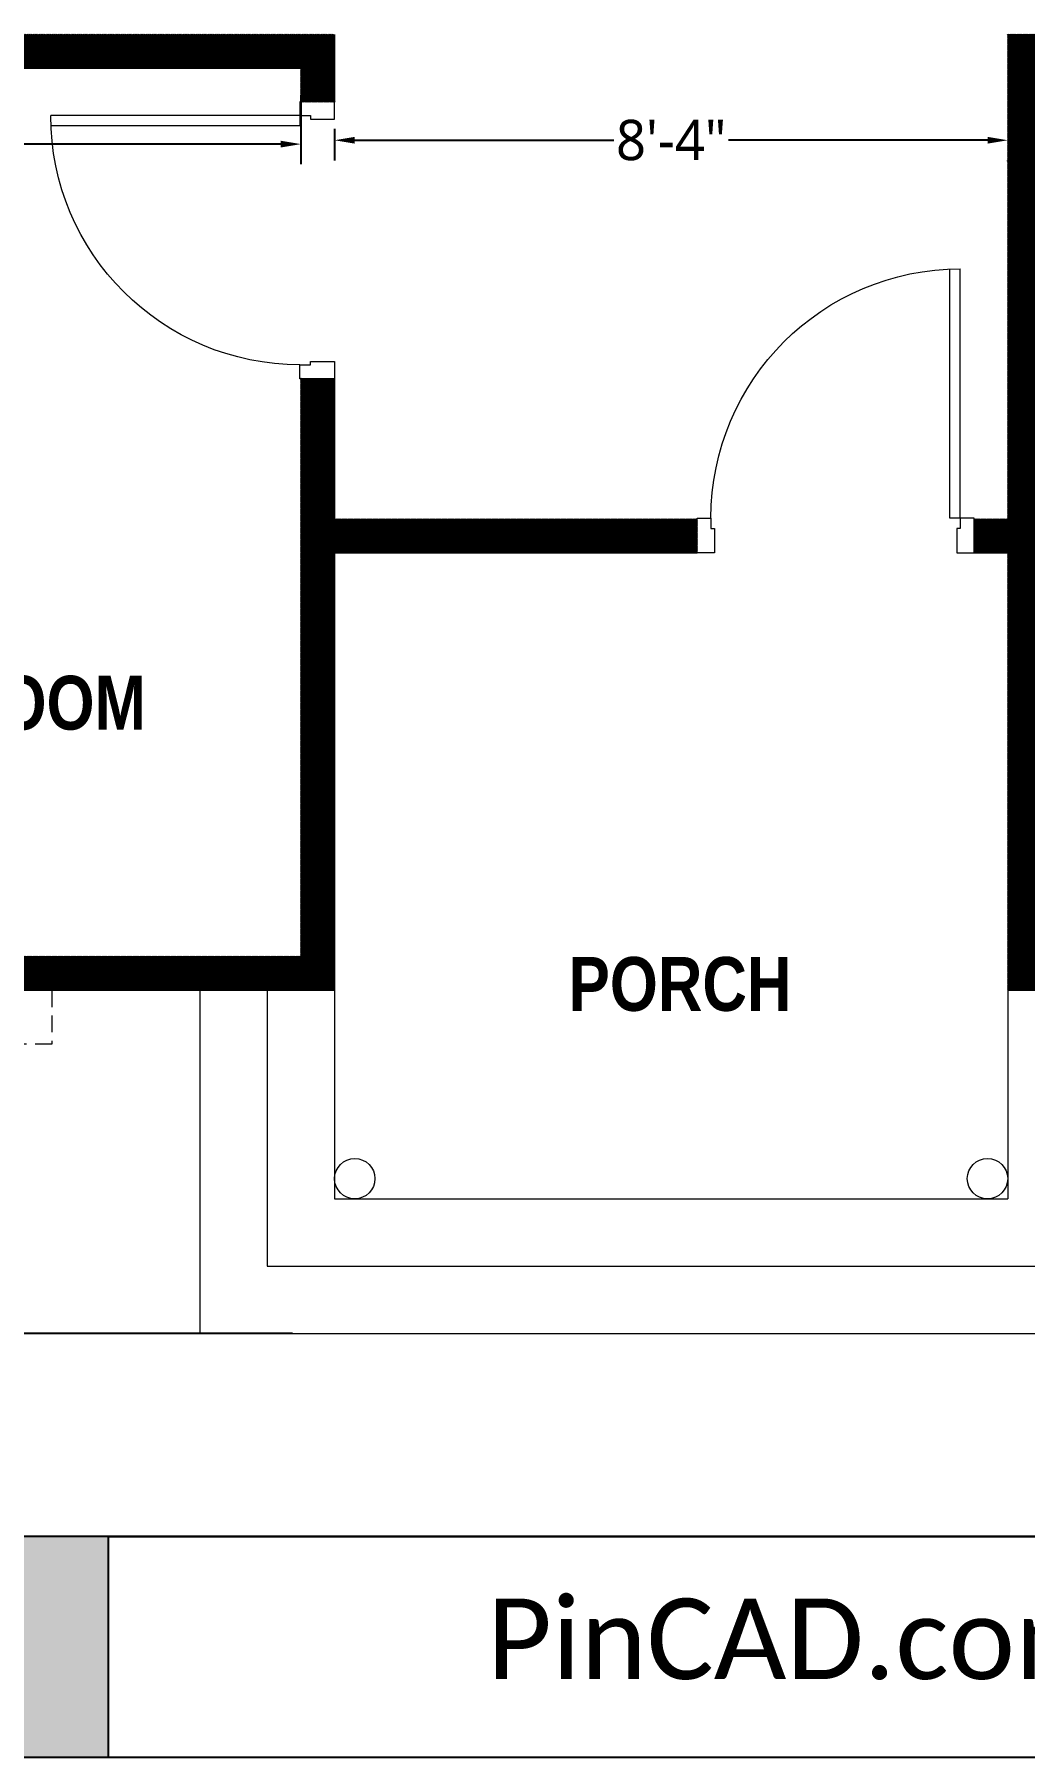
# Model space of a CAD drawing. Header units: feet. Extents: x 36275 to 37218, y -947 to -334.
# Drawn here: x 36626.7 to 36773.8, y -946.9 to -690.9 of the extents above; entities that cross this region are included whole.
import ezdxf

# ---------------------------------------------------------------- set-up
doc = ezdxf.new("R2010")
doc.units = ezdxf.units.FT
doc.header["$MEASUREMENT"] = 0
doc.header["$PDMODE"] = 35
doc.linetypes.add('HIDDEN', pattern=[0.375, 0.25, -0.125])
for name, color, linetype, lineweight in [('DOOR', 1, 'Continuous', 15), ('SLAB LINE', 50, 'Continuous', 30), ('stair', 252, 'Continuous', 20), ('text', 6, 'Continuous', 25), ('wall', 7, 'Continuous', 40), ('window', 116, 'Continuous', 20)]:
    doc.layers.add(name, color=color, linetype=linetype, lineweight=lineweight)
doc.layers.add('hatch', color=252, linetype='Continuous')
doc.layers.add('PinCAD.com', color=7, linetype='Continuous')
doc.styles.add('iso', font='iso.shx')
doc.styles.add('plan', font='trebuc.ttf')
doc.styles.get("Standard").update_dxf_attribs({"font": 'swisscb.ttf'})
doc.dimstyles.new('WORKING', dxfattribs={"dimtxt": 6, "dimasz": 3, "dimexe": 3, "dimexo": 4, "dimgap": 1, "dimtad": 0, "dimdec": 3, "dimzin": 3, "dimdsep": 46, "dimlunit": 4, "dimtxsty": 'plan', "dimcen": 0.09, "dimclrd": 256, "dimclre": 256, "dimclrt": 7, "dimadec": 0, "dimazin": 0, "dimtfac": 1, "dimtdec": 3, "dimtmove": 1, "dimatfit": 3, "dimfxl": 12, "dimtolj": 1, "dimtzin": 0, "dimlwd": -1, "dimlwe": -1, "dimarcsym": 0})
pattern_1 = [(45, (0, 0), (-0.08838834764831845, 0.08838834764831845), [])]

# ---------------------------------------------------------------- blocks, each defined once
blk = doc.blocks.new('DOOR40')
at = {"layer": 'DOOR'}
for p, q in [((2, 5), (2, 40.99999999999977)), ((3.5, 5), (3.500000000003638, 40.96873642484502)), ((2, 5), (3.5, 5))]:
    blk.add_line(p, q, dxfattribs=at)
for points in [[(2, 5), (2, 3.5), (2.5, 3.5), (2.5, 0), (0, 0), (0, 5), (2, 5)], [(38, 5), (38, 3.5), (37.5, 3.5), (37.5, 0), (40, 0), (40, 5), (38, 5)]]:
    blk.add_lwpolyline(points, dxfattribs=at)
blk.add_arc((2, 5), 36, 0, 90, dxfattribs=at)
blk = doc.blocks.new('*D9')
at = {"layer": 'Defpoints', "color": 0, "lineweight": 0, "transparency": 16777216}
for p in [(36535.06845964176, -423.9395204819275), (36493.79485159284, -883.9395204819278), (36669.06845964176, -883.9395204819277)]:
    blk.add_point(p, dxfattribs=at)
at = {"layer": 'hatch', "transparency": 16777216}
for p, q in [((36531.06845964176, -423.9395204819275), (36490.79485159284, -423.9395204819275)), ((36493.79485159284, -426.9395204819275), (36493.79485159284, -643.2869952294024)), ((36493.79485159284, -880.9395204819278), (36493.79485159284, -664.5920457344529)), ((36665.06845964176, -883.9395204819277), (36490.79485159284, -883.9395204819278))]:
    blk.add_line(p, q, dxfattribs=at)
at = {"layer": 'hatch', "lineweight": 0, "transparency": 16777216}
for points in [[(36493.29485159284, -426.9395204819275), (36494.29485159284, -426.9395204819275), (36493.79485159284, -423.9395204819275)], [(36493.29485159284, -880.9395204819278), (36494.29485159284, -880.9395204819278), (36493.79485159284, -883.9395204819278)]]:
    blk.add_solid(points, dxfattribs=at)
at = {"layer": 'hatch', "color": 7, "lineweight": 0, "transparency": 16777216, "insert": (36493.79485159284, -653.9395204819378), "char_height": 6, "attachment_point": 5, "rotation": 90, "style": 'plan'}
blk.add_mtext('\\A1;38\'-4"', dxfattribs=at)
blk = doc.blocks.new('*D11')
at = {"layer": 'Defpoints', "color": 0, "lineweight": 0, "transparency": 16777216}
for p in [(36671.31314333927, -700.9395204819266), (36771.31314333927, -705.7869782690104), (36671.31314333927, -706.6579644240555)]:
    blk.add_point(p, dxfattribs=at)
at = {"layer": 'hatch', "transparency": 16777216}
for p, q in [((36671.31314333927, -704.9395204819266), (36671.31314333927, -709.6579644240555)), ((36674.31314333927, -706.6579644240555), (36712.78991101604, -706.6579644240555)), ((36768.31314333927, -706.6579644240555), (36729.8363756625, -706.6579644240555)), ((36771.31314333927, -709.7869782690104), (36771.31314333927, -709.6579644240555))]:
    blk.add_line(p, q, dxfattribs=at)
at = {"layer": 'hatch', "lineweight": 0, "transparency": 16777216}
for points in [[(36674.31314333927, -706.1579644240555), (36674.31314333927, -707.1579644240555), (36671.31314333927, -706.6579644240555)], [(36768.31314333927, -706.1579644240555), (36768.31314333927, -707.1579644240555), (36771.31314333927, -706.6579644240555)]]:
    blk.add_solid(points, dxfattribs=at)
at = {"layer": 'hatch', "color": 7, "lineweight": 0, "transparency": 16777216, "insert": (36721.31314333927, -706.6579644240555), "char_height": 6, "attachment_point": 5, "style": 'plan'}
blk.add_mtext('\\A1;8\'-4"', dxfattribs=at)
blk = doc.blocks.new('*D12')
at = {"layer": 'Defpoints', "color": 0, "lineweight": 0, "transparency": 16777216}
for p in [(36522.31314333928, -695.9395204819273), (36666.31314333927, -695.9395204819268), (36522.31314333928, -707.2286382051534)]:
    blk.add_point(p, dxfattribs=at)
at = {"layer": 'hatch', "transparency": 16777216}
for p, q in [((36522.31314333928, -699.9395204819273), (36522.31314333928, -710.2286382051534)), ((36666.31314333927, -699.9395204819268), (36666.31314333927, -710.2286382051534)), ((36525.31314333928, -707.2286382051534), (36583.84445647059, -707.2286382051534)), ((36663.31314333927, -707.2286382051534), (36604.78183020796, -707.2286382051534))]:
    blk.add_line(p, q, dxfattribs=at)
at = {"layer": 'hatch', "lineweight": 0, "transparency": 16777216}
for points in [[(36525.31314333928, -706.7286382051534), (36525.31314333928, -707.7286382051534), (36522.31314333928, -707.2286382051534)], [(36663.31314333927, -706.7286382051534), (36663.31314333927, -707.7286382051534), (36666.31314333927, -707.2286382051534)]]:
    blk.add_solid(points, dxfattribs=at)
at = {"layer": 'hatch', "color": 7, "lineweight": 0, "transparency": 16777216, "insert": (36594.31314333928, -707.2286382051534), "char_height": 6, "attachment_point": 5, "style": 'plan'}
blk.add_mtext('\\A1;12\'-0"', dxfattribs=at)

msp = doc.modelspace()

# ---------------------------------------------------------------- hatches: boundary and pattern name
at = {"layer": 'PinCAD.com'}
h = msp.add_hatch(color=8, dxfattribs=at)
h.dxf.hatch_style = 1
h.paths.add_polyline_path([(37185.64769307408, -367.0631018517267), (37185.64769307408, -914.0938615823969), (36848.04717920101, -914.0938615823969), (36848.04717920101, -946.9454245496473), (37218.49925604133, -946.9454245496474), (37218.49925604133, -334.2115388844763), (36917.71697500041, -334.2115388844763), (36917.71697500041, -367.0631018517267)])
h.paths.add_polyline_path([(36591.25322603569, -367.0631018517267), (36591.25322603569, -334.2115388844763), (36274.56039979382, -334.2115388844763), (36274.56039979382, -946.9454245496472), (36637.7119271899, -946.9454245496473), (36637.7119271899, -914.0938615823969), (36307.41196276107, -914.0938615823969), (36307.41196276107, -367.0631018517267)])
at = {"layer": 'SLAB LINE'}
h = msp.add_hatch(dxfattribs=at)
h.set_pattern_fill('ANSI31', color=8)
h.set_pattern_definition(pattern_1)
h.paths.add_polyline_path([(36653.31314333927, -637.9395204819309), (36633.31314333927, -637.9395204819309), (36522.31314333927, -637.9395204819273), (36522.31314333927, -625.939520481927), (36517.31314333927, -625.939520481927), (36517.31314333927, -731.9395204819273), (36522.31314333928, -731.9395204819273), (36522.31314333928, -695.939520481927), (36666.31314333927, -695.9395204819268), (36666.31314333927, -700.9395204819268), (36671.31314333927, -700.9395204819268), (36671.31314333927, -690.9395204819268), (36623.31314333927, -690.9395204819266), (36623.31314333927, -685.939520481927), (36619.45600048213, -685.939520481927), (36618.31314333927, -685.939520481927), (36618.31314333927, -690.939520481927), (36522.31314333928, -690.939520481927), (36522.31314333928, -642.9395204819273), (36618.31314333927, -642.9395204819275), (36618.31314333927, -655.0823776247885), (36623.31314333927, -655.0823776247885), (36623.31314333927, -642.9395204819275), (36653.31314333927, -642.9395204819275)])
h.paths.add_polyline_path([(36671.31314333927, -742.0823776247839), (36666.31314333927, -742.0823776247839), (36666.31314333927, -827.939520481927), (36624.31314333927, -827.939520481927), (36624.31314333927, -832.9395204819273), (36671.31314333927, -832.9395204819273), (36671.31314333927, -767.9395204819277), (36725.17028619641, -767.9395204819275), (36725.17028619641, -762.9395204819275), (36671.31314333927, -762.9395204819277)])
h.paths.add_polyline_path([(36564.31314333927, -827.939520481927), (36522.31314333927, -827.939520481927), (36522.31314333928, -791.9395204819273), (36517.31314333927, -791.9395204819273), (36517.31314333927, -832.9395204819273), (36564.31314333927, -832.9395204819273)])
h = msp.add_hatch(dxfattribs=at)
h.set_pattern_fill('ANSI31', color=8)
h.set_pattern_definition(pattern_1)
h.paths.add_polyline_path([(36925.31314333927, -625.939520481927), (36920.31314333927, -625.939520481927), (36920.31314333927, -637.939520481927), (36836.31314333927, -637.9395204819273), (36836.31314333927, -632.9395204819273), (36831.31314333927, -632.9395204819273), (36831.31314333927, -655.0823776247887), (36835.17028619641, -655.0823776247887), (36836.31314333927, -655.0823776247887), (36836.31314333927, -642.9395204819273), (36920.31314333927, -642.939520481927), (36920.31314333928, -690.9395204819273), (36836.31314333927, -690.9395204819273), (36836.31314333927, -685.9395204819273), (36831.31314333927, -685.9395204819273), (36831.31314333927, -690.9395204819273), (36822.45600048213, -690.9395204819273), (36822.45600048213, -695.9395204819273), (36920.31314333927, -695.9395204819275), (36920.31314333928, -731.9395204819277), (36925.31314333927, -731.9395204819277)])
h.paths.add_polyline_path([(36776.31314333927, -695.9395204819273), (36781.31314333927, -695.9395204819273), (36781.31314333927, -690.9395204819273), (36771.31314333927, -690.9395204819273), (36771.31314333927, -762.9395204819273), (36766.31314333927, -762.9395204819273), (36766.31314333927, -767.9395204819273), (36771.31314333927, -767.9395204819273), (36771.31314333927, -832.9395204819273), (36818.31314333927, -832.9395204819273), (36818.31314333927, -827.9395204819273), (36776.31314333927, -827.9395204819273)])
h.paths.add_polyline_path([(36925.31314333927, -791.9395204819277), (36920.31314333928, -791.9395204819277), (36920.31314333928, -827.9395204819275), (36878.31314333927, -827.9395204819275), (36878.31314333927, -832.9395204819273), (36925.31314333927, -832.9395204819273)])

# ---------------------------------------------------------------- linework, layer by layer
at = {"layer": 'DOOR', "lineweight": 0}
for centre in [(36674.31314333927, -860.9395204819273), (36768.31314333927, -860.9395204819273)]:
    msp.add_circle(centre, 3, dxfattribs=at)
at = {"layer": 'PinCAD.com'}
for points in [[(36274.56039979382, -334.2115388844763), (37218.49925604133, -334.2115388844763), (37218.49925604133, -946.9454245496473), (36274.56039979382, -946.9454245496473)], [(36307.41196276107, -367.0631018517267), (37185.64769307408, -367.0631018517267), (37185.64769307408, -914.0938615823969), (36307.41196276107, -914.0938615823969)], [(36637.7119271899, -914.0938615823969), (36848.04717920101, -914.0938615823969), (36848.04717920101, -946.9454245496473), (36637.7119271899, -946.9454245496473)], [(36637.7119271899, -914.0938615823969), (36848.04717920101, -914.0938615823969), (36848.04717920101, -946.9454245496473), (36637.7119271899, -946.9454245496473)]]:
    msp.add_lwpolyline(points, close=True, dxfattribs=at)
at = {"layer": 'stair', "lineweight": 0, "ltscale": 2}
for p, q in [((36651.31314333927, -832.9395204819273), (36651.31314333927, -883.9395204819273)), ((36661.31314333927, -832.9395204819273), (36661.31314333927, -873.9395204819273)), ((36671.31314333927, -832.9395204819273), (36671.31314333927, -863.9395204819273)), ((36771.31314333927, -832.9395204819273), (36771.31314333927, -863.9395204819273)), ((36671.31314333927, -863.9395204819273), (36771.31314333927, -863.9395204819273)), ((36661.31314333927, -873.9395204819273), (36781.31314333927, -873.9395204819273)), ((36651.31314333927, -883.9395204819273), (36791.31314333927, -883.9395204819273))]:
    msp.add_line(p, q, dxfattribs=at)
at = {"layer": 'wall', "lineweight": 0}
for p, q in [((36671.31314333927, -690.9395204819268), (36671.31314333927, -700.9395204819266)), ((36771.31314333927, -690.9395204819273), (36771.31314333927, -762.9395204819275)), ((36771.31314333927, -690.9395204819273), (36781.31314333927, -690.9395204819273)), ((36522.31314333928, -695.939520481927), (36666.31314333927, -695.9395204819268)), ((36666.31314333927, -695.9395204819268), (36666.31314333927, -700.939520481923)), ((36671.31314333927, -700.9395204819268), (36666.31314333927, -700.9395204819232)), ((36666.31314333927, -742.0823776247853), (36666.31314333927, -827.939520481927)), ((36671.31314333927, -742.0823776247855), (36666.31314333927, -742.0823776247855)), ((36671.31314333927, -742.0823776247853), (36671.31314333927, -762.939520481928)), ((36671.31314333927, -762.9395204819277), (36725.17028619641, -762.9395204819275)), ((36725.17028619641, -767.9395204819273), (36725.17028619641, -762.9395204819273)), ((36766.31314333927, -762.9395204819273), (36771.31314333927, -762.9395204819273)), ((36766.31314333927, -767.9395204819273), (36766.31314333927, -762.9395204819273)), ((36671.31314333927, -767.939520481928), (36671.31314333927, -832.9395204819273)), ((36671.31314333927, -767.9395204819277), (36725.17028619641, -767.9395204819275)), ((36766.31314333927, -767.9395204819273), (36771.31314333927, -767.9395204819273)), ((36771.31314333927, -767.9395204819275), (36771.31314333927, -832.9395204819273)), ((36522.31314333927, -827.939520481927), (36666.31314333927, -827.939520481927)), ((36517.31314333927, -832.9395204819273), (36671.31314333927, -832.9395204819273)), ((36771.31314333927, -832.9395204819273), (36925.31314333927, -832.9395204819273))]:
    msp.add_line(p, q, dxfattribs=at)
at = {"layer": 'window', "linetype": 'HIDDEN', "ltscale": 10}
for p, q in [((36629.31314333927, -832.9395204819205), (36629.31314333927, -840.9395204819205)), ((36629.31314333927, -840.9395204819205), (36559.31314333927, -840.9395204819277))]:
    msp.add_line(p, q, dxfattribs=at)

# ---------------------------------------------------------------- block references
at = {"layer": 'DOOR', "lineweight": 0, "xscale": -1.028571428571428, "yscale": 1.028571428571428, "zscale": 1.028571428571428, "rotation": 90}
msp.add_blockref('DOOR40', (36671.31314333927, -700.9395204819268), dxfattribs=at)
at = {"layer": 'DOOR', "lineweight": 0, "xscale": -1.028571428571428, "yscale": 1.028571428571428, "zscale": 1.028571428571428}
msp.add_blockref('DOOR40', (36766.31314333927, -767.9395204819273), dxfattribs=at)

# ---------------------------------------------------------------- texts
at = {"layer": 'PinCAD.com', "linetype": 'Continuous', "insert": (36693.94824015997, -923.3175241939932), "char_height": 13.06681270001307, "attachment_point": 1, "style": 'iso'}
msp.add_mtext_dynamic_manual_height_columns('{\\fCalibri|b0|i0|c0|p34;\\H0.91667x;\\C0;PinCAD.com}', width=197.0866096284416, gutter_width=65.33406350006531, heights=[0], dxfattribs=at)
at = {"layer": 'text', "lineweight": 0, "char_height": 8, "width": 96.38787878787844, "attachment_point": 2}
for s, insert in [('BED ROOM', (36618.08854877108, -786.2261236236998)), ('PORCH ', (36722.63737248223, -828.0072481270734))]:
    msp.add_mtext(s, dxfattribs=dict(at, insert=insert))

# ---------------------------------------------------------------- dimensions: what is measured, and where the dimension line sits
at = {"layer": 'hatch', "lineweight": 0}
dim = msp.add_linear_dim(base=(36493.79485159284, -883.9395204819278), p1=(36535.06845964174, -423.9395204819273), p2=(36669.06845964174, -883.9395204819273), angle=90, dimstyle='WORKING', dxfattribs=at)
dim.commit()
dim.dimension.update_dxf_attribs({"geometry": '*D9', "text_midpoint": (36493.79485159284, -653.9395204819378)})
for base, p1, p2, picture, middle in [((36522.31314333928, -707.2286382051534), (36666.31314333927, -695.9395204819268), (36522.31314333928, -695.9395204819273), '*D12', (36594.31314333928, -707.2286382051534)), ((36671.31314333927, -706.6579644240555), (36771.31314333927, -705.7869782690104), (36671.31314333927, -700.9395204819266), '*D11', (36721.31314333927, -706.6579644240555))]:
    dim = msp.add_linear_dim(base=base, p1=p1, p2=p2, dimstyle='WORKING', dxfattribs=at)
    dim.commit()
    dim.dimension.update_dxf_attribs({"geometry": picture, "text_midpoint": middle})

doc.saveas('drawing.dxf')
